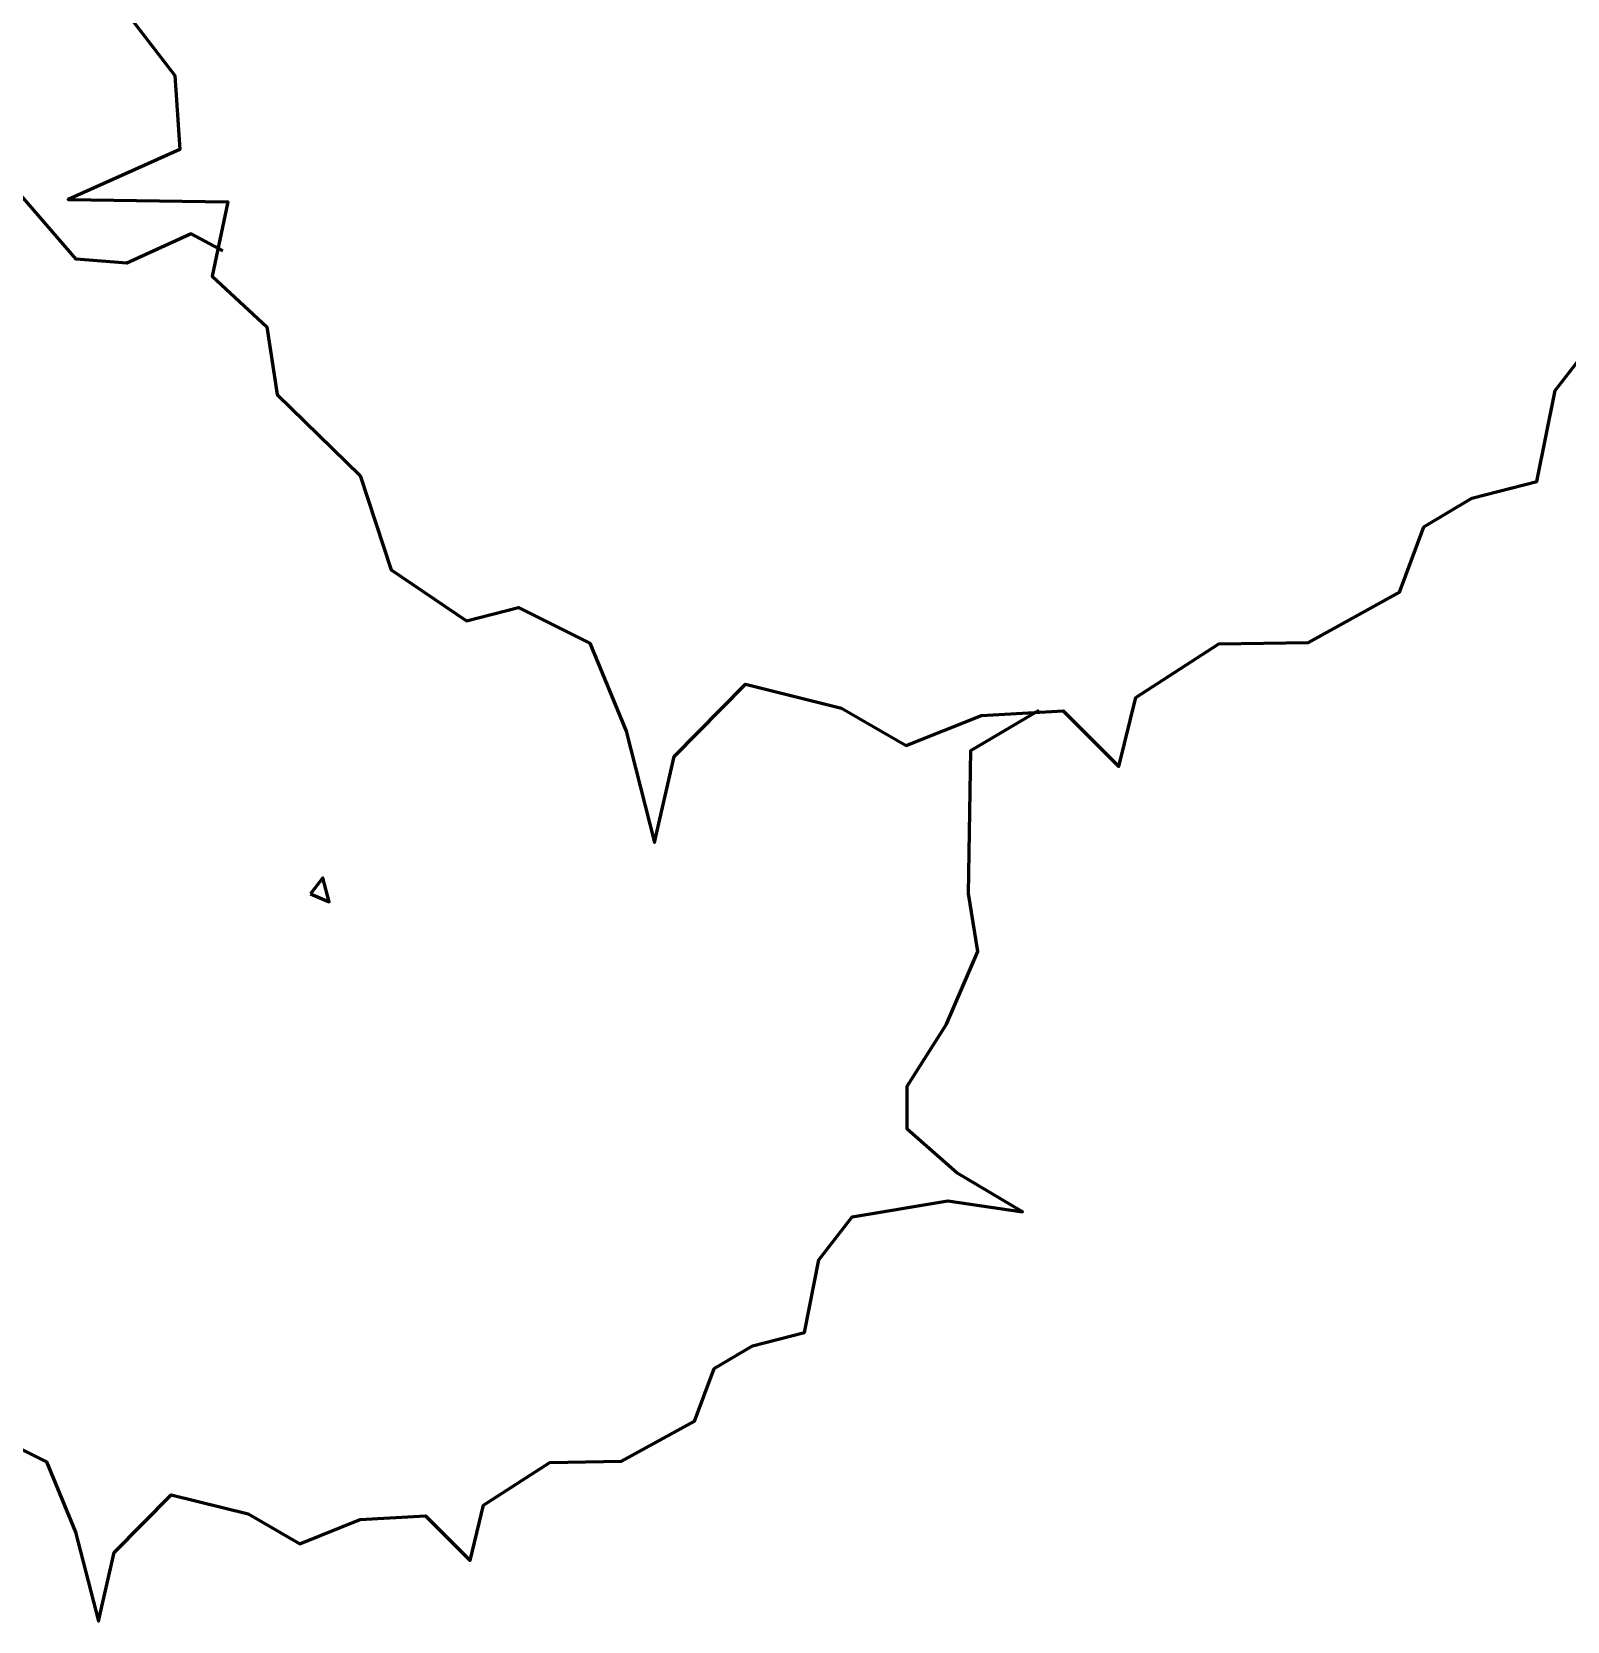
# Model space of a CAD drawing. Header units: inches. Extents: x -344 to 750, y -84 to 471.
# Drawn here: x 31.3 to 114.1, y -46.8 to 38.8 of the extents above; entities that cross this region are included whole.
import ezdxf

# ---------------------------------------------------------------- set-up
doc = ezdxf.new("R2010")
doc.units = ezdxf.units.IN
doc.header["$MEASUREMENT"] = 0
doc.layers.add('L-PLNT-TREE', color=90, linetype='Continuous', lineweight=60)

# ---------------------------------------------------------------- blocks, each defined once
blk = doc.blocks.new('CLUMP_OF_TREES_BUSHES')
for points in [[(-10.82, 55.6), (-9.08, 57.51), (-9.98, 62.51), (-8.78, 65.98), (-3.38, 68.67)], [(-88.98, 92.93), (-91.98, 89.47), (-97.39, 88.7), (-104, 88.7), (-99.49, 86.39), (-96.49, 81.38), (-99.19, 76.37), (-102.19, 73.29), (-101.59, 68.67), (-102.49, 64.05), (-106.4, 61.74), (-102.79, 59.82), (-100.99, 54.43), (-102.19, 49.42), (-100.69, 43.64), (-97.39, 41.33), (-96.49, 38.25), (-96.49, 34.4), (-91.68, 32.09), (-89.28, 29.01), (-89.88, 22.08), (-91.98, 17.07), (-88.08, 20.93), (-84.17, 23.62), (-81.17, 22.85), (-77.56, 19), (-73.06, 15.53), (-68.85, 15.15), (-58.94, 12.45), (-57.34, 6.96)], [(9.01, 58.72), (2.25, 55.83), (-3, 56.8), (-4.5, 65.46), (-7.51, 54.39), (-12.39, 56.8), (-16.9, 53.91), (-21.78, 54.39), (-28.91, 50.06), (-36.04, 49.58), (-40.92, 45.25), (-40.92, 41.39), (-44.68, 37.06), (-51.44, 36.1), (-59.7, 36.1), (-54.06, 33.21), (-50.31, 26.95), (-53.69, 20.7), (-57.44, 16.85), (-56.69, 11.07), (-57.82, 5.3), (-62.7, 2.41), (-58.19, 0), (-55.94, -6.74), (-57.44, -13), (-55.57, -20.22), (-51.44, -23.1), (-50.31, -26.95), (-50.31, -31.77), (-44.3, -34.66), (-41.3, -38.51)]]:
    blk.add_lwpolyline(points)
blk.add_lwpolyline([(-57.14, 60.97), (-58.04, 59.82), (-56.24, 59.82)], close=True)

msp = doc.modelspace()

# ---------------------------------------------------------------- block references
at = {"layer": 'L-PLNT-TREE', "xscale": 0.7500000000000001, "yscale": 0.7500000000000001, "zscale": 0.7500000000000001, "rotation": 104.3634703480178}
msp.add_blockref('CLUMP_OF_TREES_BUSHES', (80, 45.25), dxfattribs=at)

doc.saveas('drawing.dxf')
